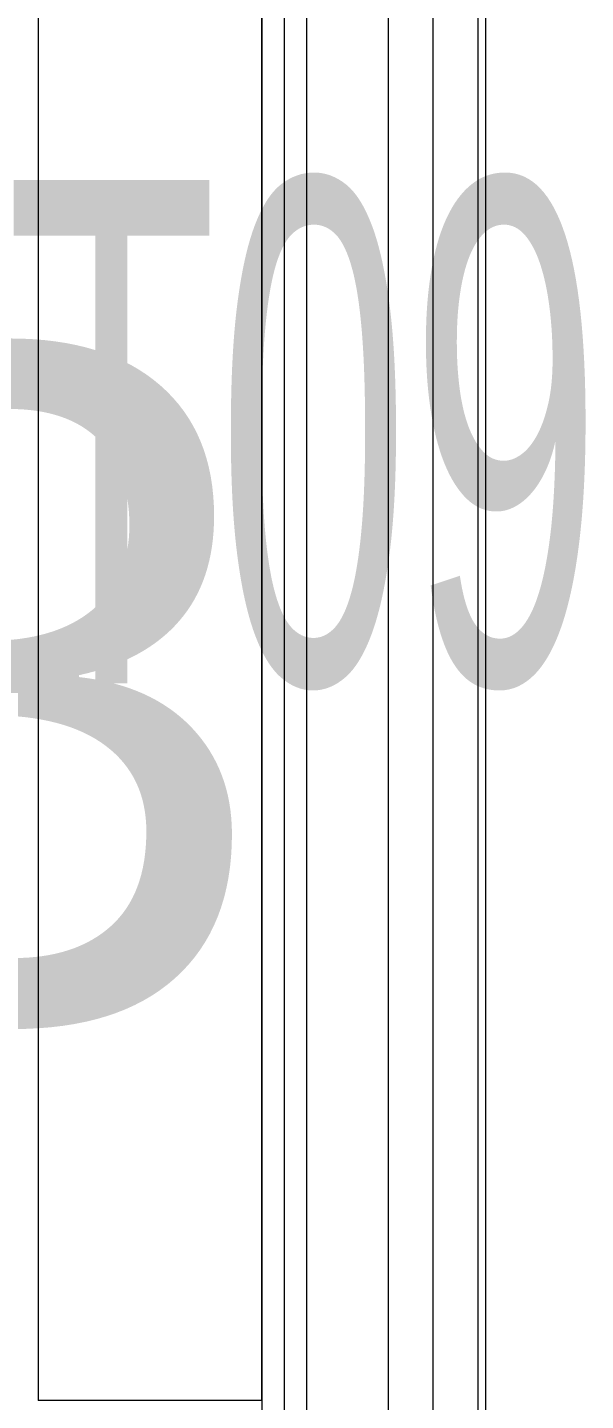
# Model space of a CAD drawing. Extents: x -9058 to 11890, y 0 to 8114.
# Drawn here: x 3904.1 to 3954, y 2975.9 to 3098.6 of the extents above; entities that cross this region are included whole.
import ezdxf
from ezdxf.enums import TextEntityAlignment as Align

# ---------------------------------------------------------------- set-up
doc = ezdxf.new("R2010")
doc.units = 0
doc.header["$LTSCALE"] = 10
doc.header["$MEASUREMENT"] = 0
doc.layers.get('0').update_dxf_attribs({"color": 9, "lineweight": 9})
for name, color, linetype, lineweight in [('00', 9, 'Continuous', 9), ('06D', 9, 'Continuous', 9), ('10', 9, 'Continuous', 9), ('21_mahal200', 9, 'Continuous', 9), ('21_mahal200 @ 20', 9, 'Continuous', 9), ('33', 9, 'BATTING', 9)]:
    doc.layers.add(name, color=color, linetype=linetype, lineweight=lineweight)
doc.styles.add('Arial', font='arial.ttf', dxfattribs={"height": 2.5})
doc.styles.add('MuuM_TEXT-STANDART', font='ARIALN.TTF')
doc.linetypes.add('BATTING', pattern='A,0.0001,-0.1,[134,ltypeshp.shx,S=0.1,R=0,X=-0.1,Y=0],-0.2,[134,ltypeshp.shx,S=0.1,R=180,X=0.1,Y=0],-0.1', length=0.4001)

# ---------------------------------------------------------------- blocks, each defined once
blk = doc.blocks.new('0a_roomno2')
at = {"style": 'Arial'}
blk.add_attdef('ODANO', (0, 1.505), '', height=3, dxfattribs=at)
blk.add_attdef('MEKANADI', text='', height=3, dxfattribs=at).set_placement((0.525, -4.75), align=Align.BOTTOM_LEFT)
at = {"style": 'MuuM_TEXT-STANDART', "width": 0.6}
for tag, p in [('YER01', (15, -7)), ('TAVAN01', (20.625, -7)), ('DUVAR01', (26.25, -7)), ('YER02', (15, -10.375)), ('TAVAN02', (20.625, -10.375)), ('DUVAR02', (26.25, -10.375)), ('YER03', (15, -13.75)), ('TAVAN03', (20.625, -13.75)), ('DUVAR03', (26.25, -13.75))]:
    blk.add_attdef(tag, text='', height=2.25, dxfattribs=at).set_placement(p, align=Align.MIDDLE_CENTER)
at = {"style": 'MuuM_TEXT-STANDART'}
blk.add_attdef('M2', text='', height=2.25, dxfattribs=at).set_placement((1.3231, -7.8046), align=Align.MIDDLE_LEFT)
at = {"style": 'MuuM_TEXT-STANDART', "width": 0.6}
blk.add_attdef('TEMIZTAVANYUKSEKLIGI', text='', height=2.25, dxfattribs=at).set_placement((2.7, -13.1619), align=Align.MIDDLE_LEFT)
blk = doc.blocks.new('*U1151')
at = {"layer": '21_mahal200 @ 20'}
ref = blk.add_blockref('0a_roomno2', (3516.33, 3265), dxfattribs=dict(at, xscale=20, yscale=20, zscale=20))
ref.add_attrib('TAVAN02', 'T09', dxfattribs={"layer": '0', "height": 45, "style": 'MuuM_TEXT-STANDART', "width": 0.6}).set_placement((3928.83, 3062.5), align=Align.MIDDLE_CENTER)
blk = doc.blocks.new('*U1152')
at = {"layer": '21_mahal200 @ 20'}
ref = blk.add_blockref('0a_roomno2', (3474.33, 2974.84), dxfattribs=dict(at, xscale=20, yscale=20, zscale=20))
ref.add_attrib('ODANO', ' PRS-ZK-03', (3474.33, 3009.94), dxfattribs={"layer": '0', "height": 60, "style": 'Arial'})

msp = doc.modelspace()

# ---------------------------------------------------------------- linework, layer by layer
at = {"layer": '00'}
for points in [[(3925.06, 2975.87), (3925.06, 2975.87), (3925.06, 3159.87), (3905.06, 3159.87), (3905.06, 2975.87), (3905.06, 2975.87)], [(3925.06, 2975.87), (3905.06, 2975.87)]]:
    msp.add_lwpolyline(points, dxfattribs=at)
at = {"layer": '06D'}
for points in [[(3929.06, 3159.87), (3929.06, 2915.87)], [(3925.06, 3158.09), (3925.06, 2915.87)], [(3936.36, 3155.47), (3936.36, 2915.87)], [(3940.36, 3155.47), (3940.36, 2915.87)]]:
    msp.add_lwpolyline(points, dxfattribs=at)
at = {"layer": '10'}
for points in [[(3944.36, 3154.87), (3944.36, 2920.87)], [(3945.06, 3154.87), (3945.06, 2920.87)]]:
    msp.add_lwpolyline(points, dxfattribs=at)
at = {"layer": '33', "ltscale": 0.2, "flags": 128}
msp.add_lwpolyline([(3927.06, 3159.87), (3927.06, 2915.87)], dxfattribs=at)

# ---------------------------------------------------------------- block references
at = {"layer": '21_mahal200', "color": 6}
for name in ['*U1151', '*U1152']:
    msp.add_blockref(name, (0, 0), dxfattribs=at)

doc.saveas('drawing.dxf')
